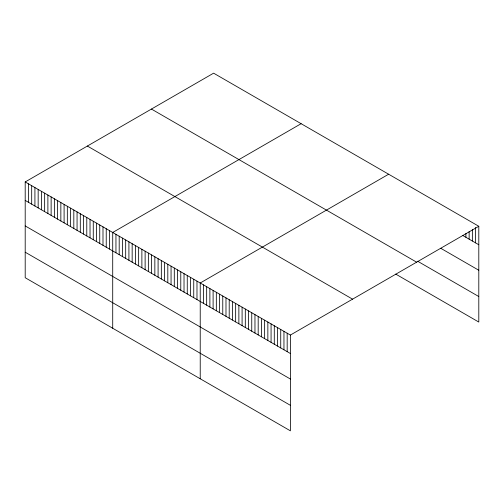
<?xml version="1.0" encoding="UTF-8"?>
<svg xmlns="http://www.w3.org/2000/svg" width="504" height="504" viewBox="0 0 504 504"><rect width="100%" height="100%" fill="white"/><g stroke="black" fill="none" stroke-linecap="round" stroke-linejoin="round"><path stroke-width="0.76" d="M25.2 181.944L290.392 335.053L290.392 430.832L25.2 277.723L25.2 181.944L213.608 73.168L478.8 226.277L478.8 322.056L395.722 274.088M301.121 123.694L112.713 232.47L112.713 328.249M388.634 174.22L200.227 282.996L200.227 378.775M290.392 335.053L478.8 226.277M462.697 235.444L478.8 244.736M440.805 248.314L478.8 270.251M417.614 261.217L478.8 296.541M151.433 109.066L416.625 262.174M87.375 146.053L352.567 299.156M25.2 200.409L290.392 353.512M25.2 225.924L290.392 379.027M25.2 252.208L290.392 405.317M475.581 227.493L475.581 242.878M472.361 229.484L472.361 241.019M469.142 231.468L469.142 239.161M465.916 233.453L465.916 237.302M287.173 333.194L287.173 351.653M283.954 331.336L283.954 349.795M280.728 329.477L280.728 347.936M277.509 327.619L277.509 346.078M274.289 325.76L274.289 344.219M271.07 323.902L271.07 342.361M267.851 322.037L267.851 340.502M264.632 320.179L264.632 338.644M261.412 318.32L261.412 336.785M258.187 316.462L258.187 334.921M254.967 314.603L254.967 333.062M251.748 312.745L251.748 331.204M248.529 310.886L248.529 329.345M245.309 309.028L245.309 327.487M242.09 307.169L242.09 325.628M238.871 305.311L238.871 323.77M235.651 303.446L235.651 321.911M232.426 301.587L232.426 320.053M229.207 299.729L229.207 318.188M225.987 297.87L225.987 316.329M222.768 296.012L222.768 314.471M219.549 294.153L219.549 312.612M216.329 292.295L216.329 310.754M213.11 290.436L213.11 308.895M209.884 288.578L209.884 307.037M206.665 286.713L206.665 305.178M203.446 284.854L203.446 303.32M196.982 281.125L196.982 299.59M193.744 279.254L193.744 297.713M190.506 277.383L190.506 295.842M187.261 275.512L187.261 293.971M184.023 273.641L184.023 292.099M180.779 271.769L180.779 290.228M177.54 269.898L177.54 288.357M174.296 268.027L174.296 286.486M171.058 266.156L171.058 284.615M167.813 264.285L167.813 282.744M164.575 262.414L164.575 280.873M161.33 260.543L161.33 279.002M158.092 258.672L158.092 277.131M154.848 256.801L154.848 275.26M151.609 254.929L151.609 273.389M148.365 253.058L148.365 271.517M145.127 251.187L145.127 269.646M141.882 249.316L141.882 267.775M138.644 247.445L138.644 265.904M135.4 245.574L135.4 264.033M132.161 243.703L132.161 262.162M128.917 241.832L128.917 260.291M125.679 239.961L125.679 258.42M122.434 238.083L122.434 256.549M119.196 236.212L119.196 254.678M115.952 234.341L115.952 252.806M109.475 230.599L109.475 249.064M106.231 228.728L106.231 247.193M102.992 226.857L102.992 245.322M99.748 224.986L99.748 243.451M96.51 223.114L96.51 241.573M93.265 221.243L93.265 239.702M90.027 219.372L90.027 237.831M86.782 217.501L86.782 235.96M83.544 215.63L83.544 234.089M80.3 213.759L80.3 232.218M77.062 211.888L77.062 230.347M73.817 210.017L73.817 228.476M70.579 208.146L70.579 226.605M67.334 206.275L67.334 224.734M64.096 204.404L64.096 222.863M60.852 202.532L60.852 220.991M57.614 200.661L57.614 219.12M54.369 198.79L54.369 217.249M51.131 196.919L51.131 215.378M47.886 195.048L47.886 213.507M44.648 193.177L44.648 211.636M41.404 191.306L41.404 209.765M38.165 189.435L38.165 207.894M34.921 187.564L34.921 206.023M31.683 185.692L31.683 204.151M28.438 183.821L28.438 202.28"/></g></svg>
